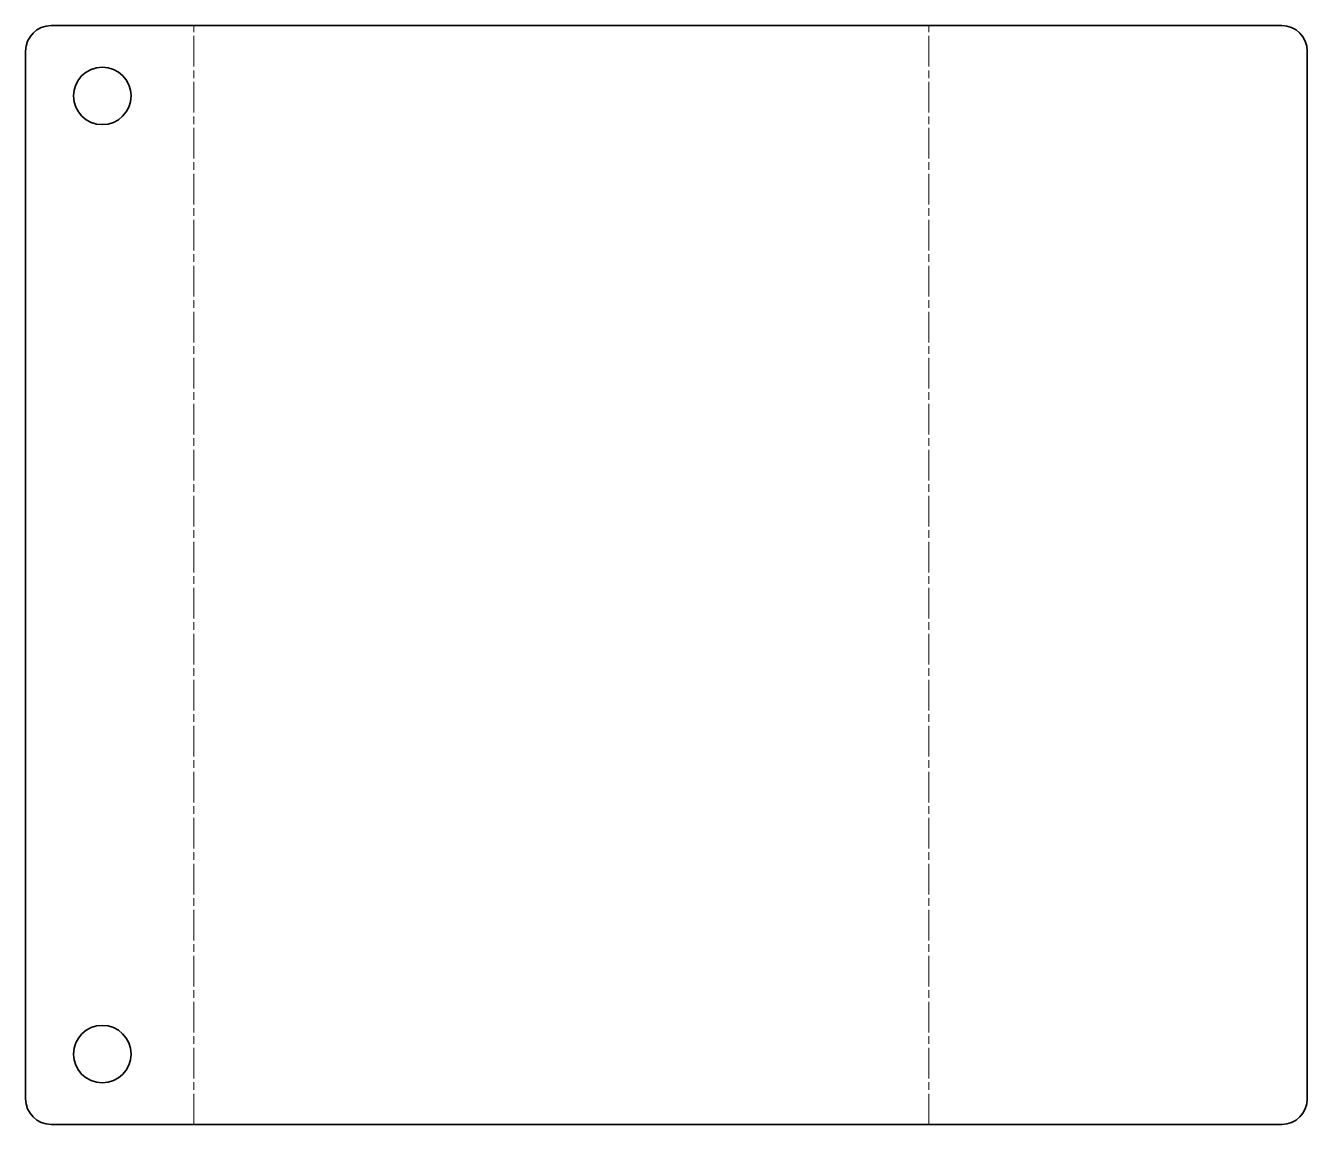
# Model space of a CAD drawing. Header units: inches. Extents: x 0 to 100, y 0 to 86.
import ezdxf

# ---------------------------------------------------------------- set-up
doc = ezdxf.new("R2010")
doc.units = ezdxf.units.IN
doc.header["$MEASUREMENT"] = 0
doc.linetypes.add('Chain', pattern=[13.68, 9.12, -1.14, 2.28, -1.14])
doc.layers.add('SIMUMAK Bend Centerline (ISO)', color=7, linetype='Chain', lineweight=9)
doc.layers.add('SIMUMAK Visible (ISO)', color=7, linetype='Continuous', lineweight=35)

# ---------------------------------------------------------------- blocks, each defined once
blk = doc.blocks.new('GLD-MAQ-04-TAPDE01_Sheet_2_GLD-MAQ-04-TAPDE01 (desplegada)')
at = {"layer": 'SIMUMAK Bend Centerline (ISO)', "ltscale": 0.263158}
for p, q in [((-36.97, -43), (-36.97, 43)), ((20.54, -43), (20.54, 43))]:
    blk.add_line(p, q, dxfattribs=at)
at = {"layer": 'SIMUMAK Visible (ISO)'}
for p, q in [((-48.14, 43), (48.14, 43)), ((-50.14, -41), (-50.14, 41)), ((50.14, 41), (50.14, -41)), ((48.14, -43), (-48.14, -43))]:
    blk.add_line(p, q, dxfattribs=at)
for centre in [(-44.14, 37.5), (-44.14, -37.5)]:
    blk.add_circle(centre, 2.25, dxfattribs=at)
at = {"layer": 'SIMUMAK Visible (ISO)', "extrusion": (0, 0, -1)}
for centre, start, end in [((48.14, 41), 360, 90), ((-48.14, 41), 90, 180), ((48.14, -41), 270, 0), ((-48.14, -41), 180, 270)]:
    blk.add_arc(centre, 2, start, end, dxfattribs=at)

msp = doc.modelspace()

# ---------------------------------------------------------------- block references
msp.add_blockref('GLD-MAQ-04-TAPDE01_Sheet_2_GLD-MAQ-04-TAPDE01 (desplegada)', (50.14, 43))

doc.saveas('drawing.dxf')
